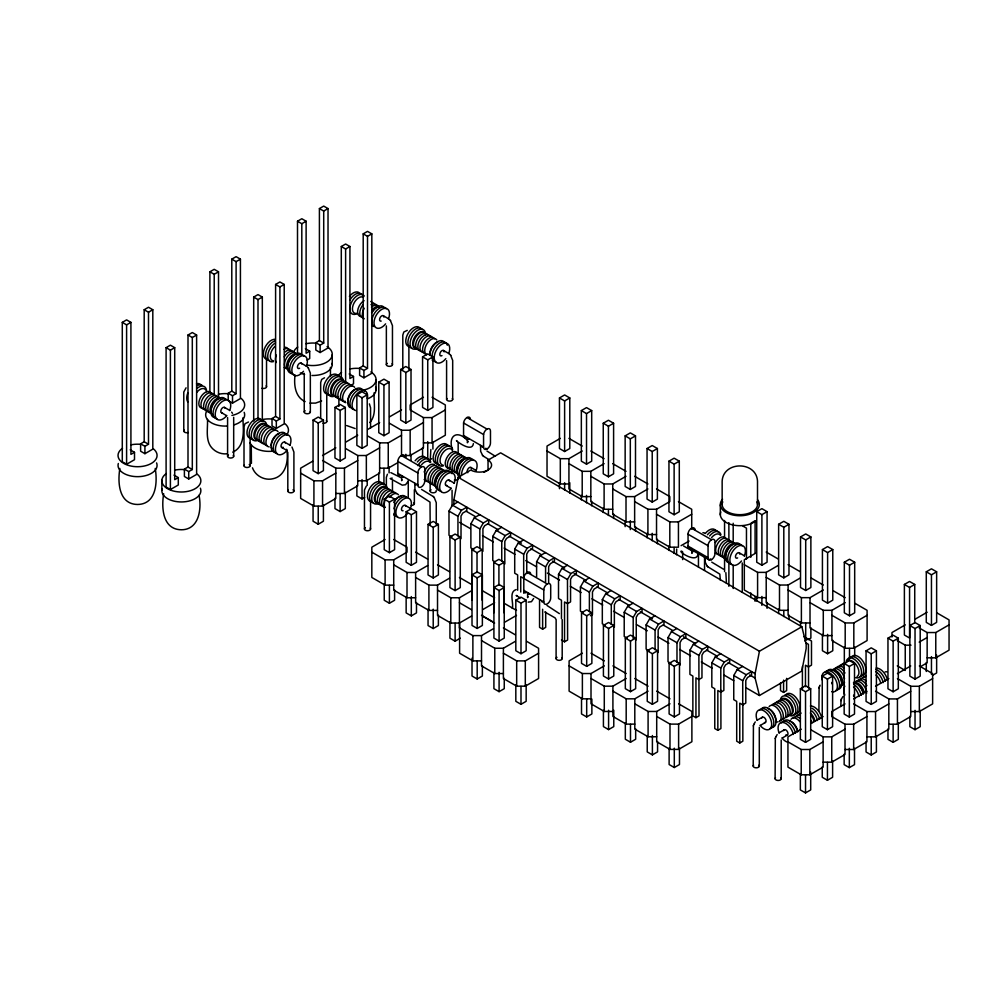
<?xml version="1.0" encoding="UTF-8"?>
<svg xmlns="http://www.w3.org/2000/svg" width="999" height="999" viewBox="0 0 999 999"><rect width="100%" height="100%" fill="white"/><g stroke="black" fill="none" stroke-linecap="round" stroke-linejoin="round"><path stroke-width="1.5" d="M753.421 725.599L753.209 766.058M775.324 738.249L775.112 778.696M819.13 687.674L818.905 710.988M841.033 700.311L840.808 706.493M676.685 549.038L676.548 554.757M453.883 504.17L453.883 499.725L458.204 477.322L470.791 470.054A12.188 7.043 0 0 0 488.036 470.054A12.188 7.043 0 0 0 488.036 460.102L500.624 452.834L801.847 626.748L806.156 644.168L806.156 648.601L801.847 671.003L759.427 695.504L745.916 687.699M759.427 695.504L755.107 678.071L755.107 673.638L759.427 651.236L801.847 626.748M473.389 443.606C472.052 453.883 453.671 438.911 456.805 440.784M533.616 598.501L531.468 601.685L528.184 602.122M697.864 554.245C696.865 564.135 676.148 550.262 681.892 551.186M753.745 724.525L755.256 721.915M775.649 737.175L777.16 734.565M819.442 686.6L820.079 685.214M841.345 699.238L842.856 696.628M753.333 725.923L753.795 724.362M775.236 738.561L775.699 737.012M819.03 687.986L819.492 686.438M840.933 700.624L841.395 699.075M407.567 482.092L405.544 484.727L402.247 485.164L390.209 478.546L392.22 478.071M430.856 449.513L430.169 461.438M451.935 536.975L448.988 535.264L448.988 511.113L452.435 505.144L457.842 502.01M457.954 535.914L457.954 516.283L461.401 510.314L466.808 507.192L466.808 510.739L462.749 513.086L461.014 516.071L461.014 538.673M473.826 549.612L470.879 547.914L470.879 523.751L474.338 517.782L479.745 514.66M479.845 548.563L479.845 528.933L483.304 522.964L488.711 519.83L488.711 523.376L484.64 525.724L482.917 528.721L482.917 551.311M494.755 561.688L492.782 560.551L492.782 536.401L496.228 530.432L501.648 527.297M501.748 561.201L501.748 541.583L505.194 535.601L510.614 532.479L510.614 536.026L506.543 538.374L504.82 541.358L504.82 563.96M517.657 590.234L517.657 574.924L514.71 573.214L514.71 549.063L518.169 543.094L523.576 539.959M523.676 578.396L523.676 554.245L527.135 548.264L532.542 545.142L532.542 548.688L528.471 551.036L526.748 554.02L526.748 573.613M536.613 576.798L536.613 561.713L540.059 555.731L545.479 552.609M545.579 581.98L545.579 566.883L549.025 560.914L554.445 557.779L554.445 561.326L550.374 563.673L548.651 566.67L548.651 583.241M561.463 618.593L561.463 600.212L558.516 598.501L558.516 574.35L561.962 568.381L567.382 565.247M564.535 641.808L567.607 640.034L567.482 579.532L570.928 573.551L576.348 570.429L576.348 573.975L572.277 576.323L570.554 579.308L570.554 601.91L567.482 603.683L564.535 601.985L564.535 641.808L561.463 640.034M583.366 612.849L580.419 611.151L580.419 587L583.866 581.018L589.285 577.897M589.385 611.8L589.385 592.17L592.832 586.201L598.251 583.066L598.251 586.613L594.18 588.96L592.457 591.957L592.457 614.56L590.409 615.734M605.269 625.499L602.322 623.788L602.322 599.637L605.769 593.668L611.176 590.534M611.288 624.437L611.288 604.82L614.735 598.838L620.154 595.716L620.154 599.263L616.083 601.61L614.36 604.595L614.36 627.197M627.172 638.136L624.213 636.438L624.213 612.287L627.672 606.306L633.079 603.184M633.191 638.598L633.191 617.457L636.638 611.488L642.045 608.366L642.045 611.9L637.974 614.26L636.251 617.245L636.251 639.847M649.063 650.786L646.116 649.088L646.116 624.924L649.562 618.955L654.982 615.834M655.082 649.725L655.082 630.107L658.541 624.138L663.948 621.003L663.948 624.55L659.877 626.897L658.154 629.882L658.154 652.484M670.966 663.423L668.019 661.725L668.019 637.574L671.465 631.593L676.885 628.471M676.985 662.374L676.985 642.744L680.431 636.775L685.851 633.653L685.851 637.2L681.78 639.547L680.057 642.532L680.057 665.134M695.941 717.669L695.941 677.846L698.888 679.545L701.96 677.772L701.96 655.169L703.683 652.185L707.754 649.837L707.754 646.291L702.334 649.425L698.888 655.394L699.013 715.896L695.941 717.669L692.869 715.896L692.869 676.073L689.922 674.375L689.922 650.212L693.368 644.243L698.788 641.121M720.916 690.247L720.916 728.546L717.844 730.319L714.772 728.546L714.772 688.723L711.825 687.012L711.825 662.861L715.272 656.892L720.691 653.758M720.791 692.195L720.791 668.044L724.238 662.062L729.657 658.94L729.657 662.487L725.586 664.834L723.863 667.819L723.863 690.421L720.791 692.195L717.844 690.496L717.844 730.319M742.844 704.445L742.844 741.208L739.772 742.981L736.7 741.208L736.7 701.385L733.753 699.675L733.753 675.524L737.2 669.555L742.619 666.42M742.719 704.857L742.719 680.706L746.166 674.725L751.585 671.603L751.585 675.149L747.514 677.497L745.791 680.481L745.791 703.084L742.719 704.857L739.772 703.146L739.772 742.981M387.387 474.263L386.363 477.385L386.363 486.725M527.971 596.703L527.597 597.627L527.647 592.782A3.047 1.761 0 0 0 528.046 593.668M369.817 422.577C377.185 414.448 373.276 402.272 374.238 392.595M366.233 486.213L364.46 490.022L364.46 528.971M401.96 479.807L401.66 480.669L401.71 475.824A3.047 1.761 0 0 0 402.122 476.71M186.051 387.812L183.779 392.033L183.779 430.981M468.169 441.458L467.37 442.732L467.42 439.373M692.657 552.097L691.845 553.371L691.895 548.526M122.29 322.377L126.598 319.892L130.919 322.377L130.919 454.383L134.503 452.31L134.503 459.702L126.598 464.26L122.29 461.763L122.29 322.377L126.598 324.862L130.919 322.377M144.193 309.74L148.501 307.242L152.81 309.74L152.81 449.125L144.917 453.683L140.609 451.198L140.609 443.818L144.193 441.745L148.501 444.23L148.501 312.225L144.193 309.74L144.193 441.745M209.89 392.607L209.89 271.803L214.211 269.318L218.519 271.803L218.519 397.602M231.793 259.153L236.101 256.668L240.422 259.153L240.422 398.551L232.517 403.109L228.209 400.611L228.209 393.231L231.793 391.158L236.101 393.656L236.101 261.651L231.793 259.153L231.793 391.158M297.502 354.42L297.502 221.229L301.81 218.731L306.119 221.229L306.119 353.234L309.702 351.161L309.702 358.541L307.08 360.065M319.405 340.584L319.405 208.579L323.713 206.094L328.022 208.579L328.022 347.964L320.13 352.522L315.809 350.037L315.809 342.657L319.405 340.584L323.713 343.082L323.713 211.064L328.022 208.579M148.501 312.225L152.81 309.74M209.89 271.803L214.211 274.288L218.519 271.803M236.101 261.651L240.422 259.153M297.502 221.229L301.81 223.714L306.119 221.229M166.096 347.664L170.404 345.179L174.713 347.664L174.713 479.67L178.297 477.609L178.297 484.99L170.404 489.547L166.096 487.05L166.096 347.664L170.404 350.162L174.713 347.664M187.999 335.027L192.308 332.53L196.616 335.027L196.616 474.413L188.724 478.971L184.403 476.486L184.403 469.105L187.999 467.033L192.308 469.518L192.308 337.512L187.999 335.027L187.999 467.033M253.696 420.991L253.696 297.09L258.004 294.605L262.325 297.09L262.325 421.328M275.599 416.458L275.599 284.44L279.907 281.955L284.216 284.44L284.216 423.838L276.323 428.396L272.015 425.899L272.015 418.519L275.599 416.458L279.907 418.943L279.907 286.938L284.216 284.44M341.296 378.159L341.296 246.516L345.617 244.018L349.925 246.516L349.925 378.521L353.509 376.448L353.509 383.828L350.874 385.352M363.199 365.871L363.199 233.866L367.507 231.381L371.828 233.866L371.828 373.251L363.923 377.822L359.615 375.324L359.615 367.944L363.199 365.871L367.507 368.369L367.507 236.351L371.828 233.866M192.308 337.512L196.616 335.027M253.696 297.09L258.004 299.575L262.325 297.09M341.296 246.516L345.617 249.001L349.925 246.516M140.609 443.818L144.917 446.303L148.501 444.23M228.209 393.231L232.517 395.729L236.101 393.656M315.809 342.657L320.13 345.142L323.713 343.082M184.403 469.105L188.724 471.59L192.308 469.518M272.015 418.519L276.323 421.016L279.907 418.943M359.615 367.944L363.923 370.429L367.507 368.369M313.062 420.079L318.231 417.082L323.414 420.079L323.414 470.654L318.231 473.638L313.062 470.654L313.062 420.079L318.231 423.064L323.414 420.079M334.965 407.43L340.135 404.445L345.304 407.43L345.304 458.004L340.135 460.989L334.965 458.004L334.965 407.43L340.135 410.414L345.304 407.43M356.868 394.78L362.038 391.795L367.207 394.78L367.207 445.367L362.038 448.351L356.868 445.367L356.868 394.78L362.038 397.777L367.207 394.78M378.771 382.142L383.941 379.158L389.111 382.142L389.111 432.717L383.941 435.701L378.771 432.717L378.771 382.142L383.941 385.127L389.111 382.142M400.661 369.493L405.844 366.508L411.014 369.493L411.014 420.079L405.844 423.064L400.661 420.079L400.661 369.493L405.844 372.49L411.014 369.493M422.565 356.855L427.734 353.871L432.917 356.855L432.917 407.43L427.734 410.414L422.565 407.43L422.565 356.855L427.734 359.84L432.917 356.855M312.6 461.263L300.649 468.169L300.649 498.426L313.923 506.093L322.552 506.093L335.826 498.426L335.826 468.169L322.552 460.502M322.552 455.519L335.826 447.852M345.779 442.107L357.729 435.214M367.682 429.458L379.632 422.565M389.573 416.82L401.523 409.915M423.426 397.277L410.152 404.945L410.152 409.915L423.426 417.582L432.055 417.582L445.329 409.915M300.649 473.139L313.923 480.806L322.552 480.806L335.826 473.139M335.826 468.169L344.443 468.169L357.729 460.502M345.779 448.613L357.729 455.519L366.346 455.519L379.632 447.852M367.682 435.976L379.632 442.869L388.249 442.869L401.523 435.214M389.573 423.326L401.523 430.232L410.152 430.232L423.426 422.565M335.826 493.456L344.443 493.456L357.729 485.789L357.729 455.519M357.729 480.806L366.346 480.806L379.632 473.139L379.632 442.869M379.632 468.169L388.249 468.169L397.54 462.799M401.523 455.519L410.152 455.519L423.426 447.852L423.426 417.582M423.426 442.869L432.055 442.869L445.329 435.214L445.329 404.945L432.055 397.277M313.062 504.87L313.062 521.228L318.231 524.213L323.414 521.228L323.414 504.87M334.965 498.176L334.965 508.591L340.135 511.575L345.304 508.591L345.304 492.22M356.868 485.526L356.868 495.941L362.038 498.926L364.623 497.44M429.033 460.252L431.618 458.753M384.24 499.1L389.41 496.116L394.593 499.1L394.593 549.675L389.41 552.672L384.24 549.675L384.24 499.1L389.41 502.085L394.593 499.1M559.452 397.952L564.622 394.955L569.792 397.952L569.792 448.526L564.622 451.511L559.452 448.526L559.452 397.952L564.622 400.936L569.792 397.952M406.143 511.75L411.313 508.753L416.483 511.75L416.483 562.325L411.313 565.309L406.143 562.325L406.143 511.75L411.313 514.735L416.483 511.75M581.343 410.589L586.525 407.604L591.695 410.589L591.695 461.163L586.525 464.16L581.343 461.163L581.343 410.589L586.525 413.574L591.695 410.589M484.053 472.352L488.036 470.054L488.036 460.102M385.102 539.522L371.828 547.19L371.828 577.459L385.102 585.127L393.718 585.127M560.314 438.374L547.027 446.041L547.027 476.298L560.314 483.966L568.931 483.966M428.047 524.388L433.216 521.403L438.386 524.388L438.386 574.962L433.216 577.959L428.047 574.962L428.047 524.388L433.216 527.372L438.386 524.388M603.246 423.239L608.428 420.254L613.598 423.239L613.598 473.813L608.428 476.798L603.246 473.813L603.246 423.239L608.428 426.223L613.598 423.239M371.828 552.172L385.102 559.84L393.718 559.84L407.005 552.172L407.005 547.19L393.718 539.522M547.027 451.011L560.314 458.678L568.931 458.678L582.205 451.011M449.937 537.037L455.119 534.053L460.289 537.037L460.289 587.612L455.119 590.596L449.937 587.612L449.937 537.037L455.119 540.022L460.289 537.037M625.149 435.876L630.319 432.892L635.501 435.876L635.501 486.463L630.319 489.448L625.149 486.463L625.149 435.876L630.319 438.861L635.501 435.876M393.718 564.81L407.005 572.477L415.621 572.477L427.572 565.584M568.931 463.661L582.205 471.328L590.834 471.328L604.108 463.661M471.84 600.262L471.84 549.675L477.023 546.69L482.192 549.675L482.192 600.262M647.052 448.526L652.222 445.542L657.392 448.526L657.392 499.1L652.222 502.085L647.052 499.1L647.052 448.526L652.222 451.511L657.392 448.526M384.24 583.891L384.24 600.262L389.41 603.246L394.593 600.262L394.593 589.847M471.84 549.675L477.023 552.672L482.192 549.675M415.621 577.459L428.908 585.127L437.525 585.127L449.475 578.221M590.834 476.298L604.108 483.966L612.737 483.966L626.011 476.298M472.015 574.862L477.185 571.878L482.367 574.862L482.367 625.449L477.185 628.433L472.015 625.449L472.015 574.862L477.185 577.859L482.367 574.862M493.743 612.899L493.743 562.325L498.913 559.34L504.095 562.325L504.095 612.899M668.955 461.163L674.125 458.179L679.295 461.163L679.295 511.75L674.125 514.735L668.955 511.75L668.955 461.163L674.125 464.16L679.295 461.163M406.143 596.54L406.143 612.899L411.313 615.884L416.483 612.899L416.483 602.484M493.743 562.325L498.913 565.309L504.095 562.325M437.525 590.097L450.799 597.764L459.428 597.764L471.378 590.871M612.737 488.948L626.011 496.615L634.64 496.615L647.914 488.948M493.918 587.512L499.088 584.527L504.258 587.512L504.258 638.086L499.088 641.083L493.918 638.086L493.918 587.512L499.088 590.496L504.258 587.512M428.047 609.178L428.047 625.549L433.216 628.533L438.386 625.549L438.386 615.134M471.553 616.058L459.602 622.951L459.602 653.221L472.877 660.888L481.506 660.888M482.654 609.64L494.605 602.747M634.64 501.585L647.914 509.253L656.53 509.253L669.817 501.585L669.817 496.615L656.53 488.948M515.821 600.162L520.991 597.165L526.161 600.162L526.161 650.736L520.991 653.721L515.821 650.736L515.821 600.162L520.991 603.146L526.161 600.162M449.937 621.828L449.937 638.186L455.119 641.183L460.289 638.186M459.602 627.934L472.877 635.601L481.506 635.601L493.456 628.696M504.557 622.29L516.508 615.396M656.53 514.235L669.817 521.903L678.433 521.903L691.72 514.235M481.506 640.584L494.78 648.251L503.396 648.251L515.347 641.346M681.093 545.654L689.06 541.058M539.56 599.812L539.56 627.384L542.632 629.158L545.704 627.384L545.704 612.075M581.518 612.799L586.688 609.815L591.87 612.799L591.87 663.373L586.688 666.37L581.518 663.373L581.518 612.799L586.688 615.784L591.87 612.799M756.73 511.65L761.9 508.653L767.07 511.65L767.07 562.225L761.9 565.209L756.73 562.225L756.73 511.65L761.9 514.635L767.07 511.65M472.015 658.179L472.015 676.023L477.185 679.008L482.367 676.023L482.367 665.609M751.86 522.627L755.094 520.754L755.094 553.284M503.396 653.221L516.683 660.888L525.299 660.888L538.586 653.221M603.421 625.449L608.591 622.464L613.773 625.449L613.773 676.023L608.591 679.008L603.421 676.023L603.421 625.449L608.591 628.433L613.773 625.449M778.633 524.288L783.803 521.303L788.973 524.288L788.973 574.875L783.803 577.859L778.633 574.875L778.633 524.288L783.803 527.272L788.973 524.288M493.918 672.302L493.918 688.673L499.088 691.658L504.258 688.673L504.258 678.259M503.396 648.251L503.396 678.508L516.683 686.176L525.299 686.176L538.586 678.508L538.586 648.251L526.635 641.346M582.38 653.221L569.105 660.888L569.105 691.158L582.38 698.825L591.008 698.825M756.268 552.834L744.317 559.74L744.317 589.997L757.592 597.664L766.208 597.664M625.324 638.086L630.494 635.102L635.664 638.086L635.664 688.673L630.494 691.658L625.324 688.673L625.324 638.086L630.494 641.071L635.664 638.086M800.524 536.938L805.706 533.953L810.876 536.938L810.876 587.512L805.706 590.496L800.524 587.512L800.524 536.938L805.706 539.922L810.876 536.938M515.821 684.952L515.821 701.31L520.991 704.295L526.161 701.31L526.161 684.952M569.105 665.871L582.38 673.538L591.008 673.538L604.283 665.871M744.317 564.71L757.592 572.377L766.208 572.377L778.159 565.484M647.227 650.736L652.397 647.752L657.567 650.736L657.567 701.31L652.397 704.295L647.227 701.31L647.227 650.736L652.397 653.721L657.567 650.736M822.427 549.575L827.609 546.59L832.779 549.575L832.779 600.162L827.609 603.146L822.427 600.162L822.427 549.575L827.609 552.572L832.779 549.575M591.008 678.508L604.283 686.176L612.911 686.176L626.186 678.508M766.208 577.36L779.495 585.027L788.111 585.027L800.062 578.121M669.118 663.373L674.3 660.389L679.47 663.373L679.47 713.96L674.3 716.945L669.118 713.96L669.118 663.373L674.3 666.37L679.47 663.373M844.33 562.225L849.5 559.24L854.682 562.225L854.682 612.799L849.5 615.784L844.33 612.799L844.33 562.225L849.5 565.209L854.682 562.225M581.518 697.589L581.518 713.96L586.688 716.945L591.87 713.96L591.87 699.075M612.911 691.158L626.186 698.825L634.802 698.825L648.089 691.158M788.111 589.997L801.385 597.664L810.014 597.664L823.288 589.997M603.421 710.239L603.421 726.598L608.591 729.595L613.773 726.598L613.773 710.239M634.802 703.796L648.089 711.463L656.705 711.463L669.992 703.796M810.014 602.647L823.288 610.314L831.917 610.314L845.191 602.647M804.794 640.883L808.041 638.998M625.324 722.876L625.324 739.248L630.494 742.232L635.664 739.248L635.664 728.833M808.291 639.585L810.876 638.086L810.876 627.684M914.734 584.452L909.565 587.437L909.565 638.011L904.382 635.027L904.382 584.452L909.565 581.468L914.734 584.452L914.734 622.764M926.285 571.803L931.455 568.818L936.637 571.803L936.637 622.389L931.455 625.374L926.285 622.389L926.285 571.803L931.455 574.787L936.637 571.803M656.705 716.445L669.992 724.113L678.608 724.113L691.882 716.445M831.917 615.297L845.191 622.951L853.82 622.951L867.095 615.297M647.227 735.526L647.227 751.885L652.397 754.882L657.567 751.885L657.567 741.483M822.427 634.377L822.427 650.736L827.609 653.721L832.779 650.736L832.779 640.322M805.469 686.663L805.469 665.222L808.428 666.92L811.488 665.147L811.488 640.996L803.808 636.563M656.705 711.463L656.705 741.733L669.992 749.4L678.608 749.4L691.882 741.733L691.882 711.463L678.608 703.796M831.917 610.314L831.917 640.584L845.191 648.251L853.82 648.251L867.095 640.584L867.095 610.314L855.144 603.408M780.506 682.966L780.506 690.621L783.578 692.394L786.638 690.621L786.638 678.371M905.244 624.875L891.97 632.542L891.97 637M915.196 619.13L927.147 612.225M800.361 688.761L805.531 685.776L810.701 688.761L810.701 739.347L805.531 742.332L800.361 739.347L800.361 688.761L805.531 691.758L810.701 688.761M822.252 676.123L827.434 673.139L832.604 676.123L832.604 726.698L827.434 729.682L822.252 726.698L822.252 676.123L827.434 679.108L832.604 676.123M844.155 663.473L849.337 660.489L854.507 663.473L854.507 714.06L849.337 717.045L844.155 714.06L844.155 663.473L849.337 666.47L854.507 663.473M866.058 650.836L871.228 647.851L876.41 650.836L876.41 701.41L871.228 704.395L866.058 701.41L866.058 650.836L871.228 653.821L876.41 650.836M887.961 638.186L893.131 635.202L898.313 638.186L898.313 688.773L893.131 691.758L887.961 688.773L887.961 638.186L893.131 641.171L898.313 638.186M909.864 625.549L915.034 622.552L920.204 625.549L920.204 676.123L915.034 679.108L909.864 676.123L909.864 625.549L915.034 628.533L920.204 625.549M669.118 748.176L669.118 764.535L674.3 767.519L679.47 764.535L679.47 748.176M757.217 720.167L762.399 717.17M760.464 725.324L765.446 722.452M919.18 642.12L927.147 637.512M919.18 627.934L927.147 632.542L935.776 632.542L949.05 624.875M779.12 732.804L784.302 729.807M782.367 737.974L787.349 735.089M801.223 729.195L787.936 736.85L787.936 767.12L801.223 774.787L809.839 774.787L823.126 767.12L823.126 736.85L811.176 729.957M811.176 723.451L823.126 716.545M845.017 703.895L831.742 711.563L831.742 716.545L845.017 724.213L853.646 724.213L866.92 716.545M853.646 698.925L866.92 691.258M875.549 686.276L888.823 678.608M897.439 673.638L910.726 665.971M920.516 666.645L927.147 662.812L927.147 632.542M927.147 657.829L935.776 657.829L949.05 650.162L949.05 619.892L937.099 612.999M932.754 675.199L936.637 672.964L936.637 655.107M787.936 741.832L801.223 749.5L809.839 749.5L823.126 741.832M823.126 736.85L831.742 736.85L845.017 729.195M853.646 703.895L866.92 711.563L875.549 711.563L888.823 703.895M875.549 691.258L888.823 698.925L897.439 698.925L910.726 691.258M897.439 678.608L910.726 686.276L919.342 686.276L932.629 678.608M823.126 762.15L831.742 762.15L845.017 754.482L845.017 724.213M845.017 749.5L853.646 749.5L866.92 741.832L866.92 711.563M866.92 736.862L875.549 736.862L888.823 729.195L888.823 698.925M888.823 724.213L897.439 724.213L910.726 716.545L910.726 686.276M910.726 711.563L919.342 711.563L932.629 703.895L932.629 673.638L919.342 665.971M800.361 773.563L800.361 789.922L805.531 792.906L810.701 789.922L810.701 772.077M822.252 766.87L822.252 777.284L827.434 780.269L832.604 777.284L832.604 760.913M844.155 754.22L844.155 764.635L849.337 767.619L854.507 764.635L854.507 748.276M866.058 741.583L866.058 751.985L871.228 754.982L876.41 751.985L876.41 735.626M887.961 728.933L887.961 739.347L893.131 742.332L898.313 739.347L898.313 722.976M909.864 716.283L909.864 726.698L915.034 729.682L920.204 726.698L920.204 710.339M321.603 400.961L315.547 403.109L309.977 403.109M232.767 452.16C245.704 446.391 243.369 429.058 242.832 417.882M324.513 377.797L321.678 379.433L320.667 382.555L320.667 418.381M516.146 589.585C508.503 591.92 513.973 603.159 512.3 608.366M885.151 671.865L886.862 671.778M226.561 453.846C221.628 454.27 216.608 452.447 213.012 449.063C204.77 441.57 207.979 429.033 207.48 419.405M407.267 330.357L403.808 332.018L402.797 335.127L402.797 369.405M248.489 422.028L245.03 423.688L244.006 426.81L244.006 465.746M517.132 595.641L516.133 595.504L520.317 597.864M568.931 458.678L568.931 488.948L582.205 496.615L590.834 496.615M590.834 471.328L590.834 501.585L604.108 509.253L612.737 509.253M612.737 483.966L612.737 514.235L626.011 521.903L634.64 521.903M634.64 496.615L634.64 526.885L647.914 534.552L656.53 534.552M656.53 509.253L656.53 539.522L669.817 547.19L678.433 547.19L678.433 521.903M393.718 559.84L393.718 590.097L407.005 597.764L415.621 597.764M415.621 572.477L415.621 602.747L428.908 610.414L437.525 610.414M766.208 572.377L766.208 602.647L779.495 610.314L788.111 610.314M788.111 585.027L788.111 615.297L801.385 622.951L810.014 622.951M437.525 585.127L437.525 615.396L450.799 623.051L459.428 623.051M810.014 597.664L810.014 627.934L823.288 635.601L831.917 635.601M897.277 640.584L905.244 645.179L911.001 645.179M481.506 635.601L481.506 665.871L494.78 673.538L503.396 673.538M591.008 673.538L591.008 703.796L604.283 711.463L612.911 711.463M612.911 686.176L612.911 716.445L626.186 724.113L634.802 724.113M634.802 698.825L634.802 729.095L648.089 736.763L656.705 736.763M390.846 472.614L401.061 477.709M702.934 532.667L704.545 532.954M355.157 428.559L346.641 425.549M305.145 401.586C295.055 397.177 293.743 384.515 295.08 374.95M319.405 208.579L323.713 211.064M363.199 233.866L367.507 236.351M904.382 584.452L909.565 587.437M383.266 315.709L388.449 318.706M443.494 350.474L448.676 353.471M742.881 526.061L746.465 528.134L746.465 559.203M766.208 552.072L778.159 558.965M788.111 564.71L800.062 571.615M811.338 578.121L823.288 585.027M833.241 590.771L845.191 597.664M568.931 438.374L582.205 446.041M590.834 451.011L604.108 458.678M612.737 463.661L626.011 471.328M634.64 476.298L647.914 483.966M678.433 501.585L691.72 509.253L691.72 529.108M275.599 284.44L279.907 286.938M739.148 552.784L744.342 555.781M691.495 528.184L711.5 539.722M694.742 528.846A4.92 2.847 -60 0 0 690.846 528.633A4.92 2.847 -60 0 0 688.011 534.215L708.054 545.704L708.054 557.654A4.883 2.822 -60 0 0 711.5 559.64A4.883 2.822 -60 0 0 714.947 553.671L714.947 541.196A4.92 2.847 -60 0 0 711.263 539.872A4.92 2.847 -60 0 0 708.016 545.766M466.121 437.837A4.883 2.822 -60 0 1 463.561 435.464L463.561 422.989A4.883 2.822 -60 0 1 467.033 417.532L487.025 429.095M897.277 665.871L905.244 670.479L905.244 645.179M688.049 534.153L688.049 546.103L708.054 557.654M710.214 558.891L711.5 559.64M689.06 548.339L709.065 559.877M683.616 546.016L692.519 551.148M463.561 422.989L483.566 434.54L483.566 447.015A4.883 2.822 -60 0 0 487.025 449.001A4.883 2.822 -60 0 0 490.472 443.032L490.472 431.081A4.883 2.822 -60 0 0 487.262 428.958A4.883 2.822 -60 0 0 483.603 434.49M463.561 435.464L483.566 447.015M485.726 448.251L487.025 449.001M466.758 439.785C457.092 429.77 448.214 435.764 452.072 448.801M495.417 456.318L486.963 451.048M305.394 348.676L309.702 351.161M349.2 373.963L353.509 376.448M489.622 460.015L483.341 456.143M805.856 642.844L808.428 644.318L808.428 666.92M301.136 363.124L306.318 366.121M470.866 467.445L476.048 470.429M458.204 477.322L759.427 651.236M448.963 480.082L454.158 483.079M418.094 464.647L420.766 466.183M401.311 455.469L421.316 467.02M445.916 485.364L450.911 488.249M453.883 499.725L755.107 673.638M466.046 511.188L475.499 516.645M487.662 523.663L498.464 529.907M509.265 536.138L521.428 543.156M530.881 548.626L541.683 554.857M552.497 561.101L564.647 568.119M574.113 573.576L586.263 580.594M597.065 586.838L607.879 593.069M618.681 599.313L629.482 605.544M640.297 611.788L652.447 618.806M663.261 625.049L672.714 630.506M683.516 636.75L695.679 643.768M706.48 649.999L717.294 656.243M728.096 662.474L738.898 668.718M749.712 674.962L755.107 678.071M417.869 484.94L417.869 473.002L397.864 461.451L397.864 473.401L417.869 484.94A4.883 2.822 -60 0 0 421.316 486.938A4.883 2.822 -60 0 0 424.762 480.956L424.762 468.494A4.92 2.847 -60 0 0 421.079 467.17A4.92 2.847 -60 0 0 417.832 473.051M452.435 505.144L461.401 510.314M474.338 517.782L483.304 522.964M496.228 530.432L505.194 535.601M518.169 543.094L527.135 548.264M540.059 555.731L549.025 560.914M561.962 568.381L570.928 573.551M583.866 581.018L592.832 586.201M605.769 593.668L614.735 598.838M627.672 606.306L636.638 611.488M649.562 618.955L658.541 624.138M671.465 631.593L680.431 636.775M693.368 644.243L702.334 649.425M715.272 656.892L724.238 662.062M737.2 669.555L746.166 674.725M448.988 511.113L457.954 516.283M470.879 523.751L479.845 528.933M492.782 536.401L501.748 541.583M514.71 549.063L523.676 554.245M536.613 561.713L545.579 566.883M558.516 574.35L567.482 579.532M580.419 587L589.385 592.17M602.322 599.637L611.288 604.82M624.213 612.287L633.191 617.457M646.116 624.924L655.082 630.107M668.019 637.574L676.985 642.744M689.922 650.212L698.888 655.394M711.825 662.861L720.791 668.044M733.753 675.524L742.719 680.706M459.552 522.377L470.354 528.608M482.517 535.626L493.319 541.87M504.12 548.101L514.935 554.345M525.736 560.589L536.538 566.82M547.352 573.064L559.502 580.082M570.317 586.326L581.118 592.557M591.92 598.801L602.734 605.032M613.536 611.276L624.35 617.519M636.5 624.537L647.302 630.769M658.116 637.012L668.918 643.244M679.72 649.487L690.534 655.731M701.335 661.962L712.15 668.206M724.3 675.224L733.753 680.681M527.247 572.439L547.252 583.978M405.169 505.369L410.352 508.366M543.768 590.009A4.92 2.847 -60 0 1 547.002 584.128A4.92 2.847 -60 0 1 550.699 585.451L550.699 597.926A4.883 2.822 -60 0 1 547.252 603.896A4.883 2.822 -60 0 1 543.793 601.91L543.793 589.959L520.729 576.685L520.729 592.007M224.488 407.38L229.67 410.377M284.715 442.145L289.897 445.142M221.428 412.662L226.423 415.534M281.656 447.427L286.651 450.312M543.793 601.91L523.788 590.359A4.883 2.822 -60 0 0 525.924 592.807M544.755 611.975L555.082 617.882L556.143 619.717L556.093 658.578M591.008 653.221L604.283 660.888M612.911 665.871L626.186 673.538M634.802 678.508L648.089 686.176M656.705 691.158L669.992 698.825M415.621 552.172L427.572 559.065M437.525 564.81L449.475 571.715M459.428 577.459L471.378 584.353M482.654 590.871L494.605 597.764M504.557 603.508L516.508 610.414M481.506 615.297L493.456 622.19M503.396 627.934L515.347 634.84M459.428 602.747L471.378 609.64M482.654 616.158L494.605 623.051M130.195 449.825L134.503 452.31M173.988 475.112L178.297 477.609M723.401 569.13L711.763 562.137M707.829 566.77L719.817 574.125L720.354 580.257M433.441 496.665L421.566 489.435M417.632 494.068L430.007 502.097L430.169 524.587M705.007 557.654L705.132 561.962L707.055 565.958M450.636 355.232L452.684 360.427L452.684 399.363M390.409 320.454L392.457 325.649L392.457 364.598M480.519 445.454L480.644 451.323L482.567 455.319M434.215 497.477L436.263 502.672L436.263 524.475M308.279 367.869L310.339 373.064L310.339 412.013M414.822 483.391L414.947 489.26L416.87 493.256M231.631 412.125L232.505 413.361M559.378 613.623L546.952 605.444M706.942 565.846L708.054 567.007M449.65 354.183L450.761 355.357M389.423 319.405L390.534 320.579M482.455 455.207L483.566 456.381M433.216 496.428L434.328 497.602M307.292 366.82L308.404 367.994M416.745 493.131L417.857 494.305M291.97 447.028L293.906 452.097L293.906 491.033M369.393 403.883L370.567 407.842L370.567 428.084M252.46 467.807C255.369 475.924 264.735 480.869 273.077 478.708C285.964 475.974 288.861 460.352 286.638 449.288M725.861 572.639L726.448 583.166M251.423 463.399L251.273 444.705M935.776 632.542L935.776 657.829M931.455 574.787L931.455 625.374M931.455 656.605L931.455 674.462M926.285 662.549L926.285 671.478M919.342 686.276L919.342 711.563M915.034 628.533L915.034 679.108M915.034 710.351L915.034 729.682M897.439 698.925L897.439 724.213M893.131 641.171L893.131 691.758M893.131 724.487L893.131 742.332M875.549 711.563L875.549 736.862M871.228 653.821L871.228 704.395M871.228 737.125L871.228 754.982M854.682 647.015L854.682 655.943M853.82 622.951L853.82 648.251M853.646 724.213L853.646 749.5M849.5 565.209L849.5 615.784M849.5 648.513L849.5 658.928M849.337 666.47L849.337 717.045M849.337 748.288L849.337 767.619M845.191 622.951L845.191 648.251M844.33 647.015L844.33 663.386M831.742 736.85L831.742 762.15M827.609 552.572L827.609 603.146M827.609 634.377L827.609 653.721M827.434 679.108L827.434 729.682M827.434 762.412L827.434 780.269M823.288 610.314L823.288 635.601M809.839 749.5L809.839 774.787M808.541 666.508L808.541 687.949M805.706 539.922L805.706 590.496M805.706 623.226L805.706 639.585M805.531 691.758L805.531 742.332M805.531 775.062L805.531 792.906M802.409 666.508L802.409 689.485M801.385 597.664L801.385 622.951M801.223 749.5L801.223 774.787M800.524 621.728L800.524 626.186M788.973 615.034L788.973 619.492M783.803 527.272L783.803 577.859M783.803 610.576L783.803 616.533M783.578 680.144L783.578 692.394M781.206 739.984L781.206 778.696M779.495 585.027L779.495 610.314M778.633 609.078L778.633 613.548M767.07 602.385L767.07 608.341M761.9 514.635L761.9 565.209M761.9 596.453L761.9 605.382M759.302 727.334L759.302 766.058M757.504 504.483L757.504 483.066C758.541 460.239 721.116 460.239 722.152 483.066L722.152 504.483M757.592 572.377L757.592 597.664M756.73 596.44L756.73 600.899M755.094 596.64L755.094 601.298M750.773 523.251L750.773 557.317M750.773 592.944L750.773 597.589M742.257 562.961L742.257 592.382M733.191 523.264L733.191 543.444M733.191 565.197L733.191 588.486M728.883 522.639L728.883 541.283M728.883 563.024L728.883 586.313M724.562 520.504L724.562 537.537M724.562 557.667L724.562 571.615M720.329 504.907L720.329 514.86M704.545 556.256L704.545 570.192M698.451 554.582L698.451 567.045M682.654 551.873L682.654 559.615M678.608 724.113L678.608 749.4M674.3 666.37L674.3 716.945M674.3 748.189L674.3 767.519M674.125 464.16L674.125 514.735M674.125 547.464L674.125 553.409M669.992 724.113L669.992 749.4M669.817 521.903L669.817 547.19M668.955 545.966L668.955 550.424M657.392 539.273L657.392 543.731M652.397 653.721L652.397 704.295M652.397 735.539L652.397 754.882M652.222 451.511L652.222 502.085M652.222 533.329L652.222 540.771M648.089 711.463L648.089 736.763M647.914 509.253L647.914 534.552M647.052 533.316L647.052 537.774M635.501 526.623L635.501 531.081M630.494 641.071L630.494 691.658M630.494 724.387L630.494 742.232M630.319 438.861L630.319 489.448M630.319 520.679L630.319 529.607M626.186 698.825L626.186 724.113M626.011 496.615L626.011 521.903M625.149 520.666L625.149 526.623M613.598 513.973L613.598 518.444M608.591 628.433L608.591 679.008M608.591 710.252L608.591 729.595M608.428 426.223L608.428 476.798M608.428 509.527L608.428 515.472M604.283 686.176L604.283 711.463M604.108 483.966L604.108 509.253M603.246 508.029L603.246 512.487M591.695 501.336L591.695 505.794M586.688 615.784L586.688 666.37M586.688 699.088L586.688 716.945M586.525 413.574L586.525 464.16M586.525 495.392L586.525 502.834M582.38 673.538L582.38 698.825M582.205 471.328L582.205 496.615M581.343 495.379L581.343 499.85M569.792 482.742L569.792 493.156M564.622 400.936L564.622 451.511M564.622 482.754L564.622 490.184M562.2 619.63L562.2 658.578M560.314 458.678L560.314 483.966M559.452 482.742L559.452 488.686M542.632 609.253L542.632 629.158M525.299 660.888L525.299 686.176M523.801 577.984L523.801 593.294M520.991 603.146L520.991 653.721M520.991 686.45L520.991 704.295M516.683 660.888L516.683 686.176M499.088 590.496L499.088 641.083M499.088 672.315L499.088 691.658M498.913 565.309L498.913 585.239M494.78 648.251L494.78 673.538M477.185 577.859L477.185 628.433M477.185 661.163L477.185 679.008M477.023 552.672L477.023 572.589M472.877 635.601L472.877 660.888M459.428 597.764L459.428 628.034M458.166 442.782L458.166 453.621M455.119 540.022L455.119 590.596M455.119 623.326L455.119 641.183M452.072 470.604L452.072 473.726M452.072 490.259L452.072 505.744M450.799 597.764L450.799 623.051M446.59 360.651L446.59 399.363M433.216 527.372L433.216 577.959M433.216 609.19L433.216 628.533M432.917 441.645L432.917 449.088M432.055 417.582L432.055 442.869M430.169 483.254L430.169 491.033M428.908 585.127L428.908 610.414M427.734 359.84L427.734 410.414M427.734 441.658L427.734 459.503M422.565 447.589L422.565 456.518M414.36 489.747L414.36 503.683M411.313 514.735L411.313 565.309M411.313 596.553L411.313 615.884M411.014 454.295L411.014 460.239M410.152 430.232L410.152 455.519M408.891 346.203L408.891 369.43M408.266 480.319L408.266 497.452M407.005 572.477L407.005 597.764M405.844 372.49L405.844 423.064M405.844 454.295L405.844 457.28M401.523 430.232L401.523 456.031M392.457 480.706L392.457 491.545M389.41 502.085L389.41 552.672M389.41 585.389L389.41 603.246M389.111 466.933L389.111 472.889M388.249 442.869L388.249 468.169M386.363 325.886L386.363 364.598M385.102 559.84L385.102 585.127M383.941 385.127L383.941 435.701M383.941 468.431L383.941 484.802M378.771 472.889L378.771 481.805M376.061 380.007L376.061 389.96M370.567 501.098L370.567 528.971M367.207 479.582L367.207 485.526M366.346 455.519L366.346 480.806M363.923 370.429L363.923 377.822M362.038 397.777L362.038 448.351M362.038 479.595L362.038 498.926M345.617 249.001L345.617 382.192A9.141 5.282 -60 0 0 334.877 387.5A9.141 5.282 -60 0 0 338.336 397.265M344.443 468.169L344.443 493.456M340.135 410.414L340.135 460.989M340.135 493.718L340.135 511.575M338.886 406.356L338.886 398.713A9.141 5.282 -60 0 1 337.587 387.687A9.141 5.282 -60 0 1 347.764 383.366M332.255 354.707L332.255 364.672M330.444 367.307L330.444 376.473M326.76 393.618L326.76 421.491M322.552 480.806L322.552 506.093M320.13 345.142L320.13 352.522M318.231 423.064L318.231 473.638M318.231 506.368L318.231 524.213M313.923 480.806L313.923 506.093M304.233 373.301L304.233 412.013M301.81 223.714L301.81 355.357M287.812 452.322L287.812 491.033M276.323 421.016L276.323 428.396M266.533 358.853L266.533 386.725M258.004 299.575L258.004 418.831M250.112 437.874L250.112 465.746M233.679 417.32L233.679 456.268M232.517 395.729L232.517 403.109M227.585 417.557L227.585 456.268M214.211 274.288L214.211 395.092M199.038 495.279C201.773 508.828 199.138 529.77 181.356 529.77C162.6 529.52 161.301 507.817 163.674 493.743M188.724 471.59L188.724 478.971M170.404 350.162L170.404 489.547M161.863 480.307L161.863 490.272M155.232 468.456C157.605 482.529 156.306 504.233 137.55 504.47C118.794 504.233 117.495 482.529 119.868 468.456M144.917 446.303L144.917 453.683M126.598 324.862L126.598 464.26M423.214 352.497A9.141 5.282 -60 0 1 421.878 341.521A9.141 5.282 -60 0 1 432.043 337.187M425.799 353.983A9.141 5.282 -60 0 1 424.463 343.007A9.141 5.282 -60 0 1 434.64 338.686M421.054 351.248A9.141 5.282 -60 0 1 419.717 340.272A9.141 5.282 -60 0 1 429.895 335.951M418.906 350A9.141 5.282 -60 0 1 417.557 339.036A9.141 5.282 -60 0 1 427.734 334.702M416.745 348.763A9.141 5.282 -60 0 1 415.409 337.787A9.141 5.282 -60 0 1 425.574 333.454M414.548 347.852A9.141 5.282 -60 0 1 415.184 336.276A9.141 5.282 -60 0 1 424.712 332.967M415.821 349.001A10.977 6.331 -60 0 1 410.177 342.033A10.977 6.331 -60 0 1 418.506 329.87A10.977 6.331 -60 0 1 425.586 334.702M411.788 347.939A10.977 6.331 -60 0 1 410.177 334.765A10.977 6.331 -60 0 1 422.39 329.57M409.627 346.69A10.977 6.331 -60 0 1 408.029 333.529A10.977 6.331 -60 0 1 420.229 328.334M430.119 355.419A9.141 5.282 -60 0 1 438.037 341.708M429.895 355.107A10.977 6.331 -60 0 1 435.651 343.132A10.977 6.331 -60 0 1 444.38 342.27M433.778 360.627A10.977 6.331 -60 0 1 432.167 360.139M426.61 354.82A9.141 5.282 -60 0 1 427.247 343.244A9.141 5.282 -60 0 1 436.788 339.935M435.926 361.875A10.977 6.331 -60 0 1 435.089 347.49A10.977 6.331 -60 0 1 447.302 345.229M445.841 358.641A10.977 6.331 -60 0 1 434.328 359.091A10.977 6.331 -60 0 1 443.319 343.519A10.977 6.331 -60 0 1 448.688 353.721M452.285 398.489A3.047 1.761 0 0 1 449.637 401.123A3.047 1.761 0 0 1 447.003 398.489M441.97 355.607A3.047 1.761 -60 0 1 439.81 354.37A3.047 1.761 -60 0 1 441.97 350.637A3.047 1.761 -60 0 1 444.118 351.873M264.435 444.168A9.141 5.282 -60 0 1 263.087 433.191A9.141 5.282 -60 0 1 273.264 428.858M267.02 445.654A9.141 5.282 -60 0 1 265.684 434.69A9.141 5.282 -60 0 1 275.849 430.357M262.275 442.919A9.141 5.282 -60 0 1 260.939 431.943A9.141 5.282 -60 0 1 271.116 427.622M260.115 441.67A9.141 5.282 -60 0 1 258.778 430.706A9.141 5.282 -60 0 1 268.956 426.373M259.528 440.272A9.141 5.282 -60 0 1 256.069 430.519A9.141 5.282 -60 0 1 266.795 425.124M257.105 439.935A9.141 5.282 -60 0 1 255.769 428.958A9.141 5.282 -60 0 1 265.934 424.637M257.03 440.671A10.977 6.331 -60 0 1 253.559 427.684A10.977 6.331 -60 0 1 266.533 424.2M253.009 439.61A10.977 6.331 -60 0 1 251.398 426.436A10.977 6.331 -60 0 1 263.611 421.253M250.849 438.361A10.977 6.331 -60 0 1 249.25 425.199A10.977 6.331 -60 0 1 261.451 420.005M271.978 448.526A9.141 5.282 -60 0 1 271.328 447.09M271.116 445.292A9.141 5.282 -60 0 1 279.258 433.379M275 452.297A10.977 6.331 -60 0 1 273.389 439.135A10.977 6.331 -60 0 1 285.589 433.941M269.168 446.903A9.141 5.282 -60 0 1 267.832 435.926A9.141 5.282 -60 0 1 278.009 431.605M277.148 453.546A10.977 6.331 -60 0 1 275.537 440.384A10.977 6.331 -60 0 1 287.749 435.189M287.063 450.312A10.977 6.331 -60 0 1 275.549 450.761A10.977 6.331 -60 0 1 284.528 435.189A10.977 6.331 -60 0 1 289.91 445.392M249.213 464.51A3.047 1.761 0 0 1 247.852 467.445A3.047 1.761 0 0 1 244.118 465.297M293.019 489.797A3.047 1.761 0 0 1 293.194 492.17A3.047 1.761 0 0 1 289.111 492.482A3.047 1.761 0 0 1 288.224 490.159M283.192 447.277A3.047 1.761 -60 0 1 281.044 446.253A3.047 1.761 -60 0 1 282.817 442.557A3.047 1.761 -60 0 1 285.264 442.944M341.084 399.912A9.141 5.282 -60 0 1 339.747 388.936A9.141 5.282 -60 0 1 349.925 384.603M345.229 401.248A9.141 5.282 -60 0 1 341.77 391.483A9.141 5.282 -60 0 1 352.51 386.101M334.615 396.178A9.141 5.282 -60 0 1 333.279 385.202A9.141 5.282 -60 0 1 343.456 380.869M333.753 395.679A9.141 5.282 -60 0 1 332.417 384.702A9.141 5.282 -60 0 1 342.595 380.382M333.691 396.416A10.977 6.331 -60 0 1 330.207 383.429A10.977 6.331 -60 0 1 343.194 379.945M331.531 395.167A10.977 6.331 -60 0 1 327.385 383.454A10.977 6.331 -60 0 1 340.259 376.998M327.51 394.106A10.977 6.331 -60 0 1 325.899 380.944A10.977 6.331 -60 0 1 338.099 375.749M349.662 405.219A9.141 5.282 -60 0 1 348.639 404.27M347.989 402.834A9.141 5.282 -60 0 1 350.299 393.643A9.141 5.282 -60 0 1 357.467 388.961M350.037 407.555A10.977 6.331 -60 0 1 350.799 393.668A10.977 6.331 -60 0 1 362.25 389.685M345.829 402.647A9.141 5.282 -60 0 1 344.493 391.67A9.141 5.282 -60 0 1 354.657 387.35M353.808 409.29A10.977 6.331 -60 0 1 352.197 396.128A10.977 6.331 -60 0 1 364.398 390.934M355.956 410.539A10.977 6.331 -60 0 1 352.809 400.811A10.977 6.331 -60 0 1 362.487 390.584A10.977 6.331 -60 0 1 367.332 398.526M326.348 420.616A3.047 1.761 0 0 1 326.124 422.565A3.047 1.761 0 0 1 322.927 423.189M372.04 302.547A9.141 5.282 -60 0 1 374.4 303.908M364.235 318.806A9.141 5.282 -60 0 1 364.235 308.241M370.791 301.461A9.141 5.282 -60 0 1 371.815 302.422M362.987 317.719A9.141 5.282 -60 0 1 362.987 304.782M370.966 304.658A9.141 5.282 -60 0 1 376.561 305.157M371.441 307.118A9.141 5.282 -60 0 1 378.721 306.406M372.04 310.015A9.141 5.282 -60 0 1 378.509 306.281M371.566 312.475A9.141 5.282 -60 0 1 379.37 306.78M373.551 325.861A10.977 6.331 -60 0 1 371.94 325.362M371.94 312.687A10.977 6.331 -60 0 1 382.917 306.356M374.101 326.611A10.977 6.331 -60 0 1 374.862 312.724A10.977 6.331 -60 0 1 386.301 308.741M385.614 323.863A10.977 6.331 -60 0 1 374.101 324.313A10.977 6.331 -60 0 1 383.092 308.741A10.977 6.331 -60 0 1 388.461 318.943M357.592 313.374A10.977 6.331 -60 0 1 350.874 303.808A10.977 6.331 -60 0 1 364.323 296.054M357.217 313.336A9.141 5.282 -60 0 1 353.284 304.658A9.141 5.282 -60 0 1 363.461 297.24M362.387 316.321A9.141 5.282 -60 0 1 357.654 310.864A9.141 5.282 -60 0 1 364.061 300.674M349.95 300A10.977 6.331 -60 0 1 362.162 294.805M349.4 296.403A10.977 6.331 -60 0 1 358.778 292.42M392.058 363.711A3.047 1.761 0 0 1 391.158 366.034A3.047 1.761 0 0 1 387.075 365.721A3.047 1.761 0 0 1 387.262 363.349M381.181 321.079A3.047 1.761 -60 0 1 379.62 319.143A3.047 1.761 -60 0 1 381.93 315.759A3.047 1.761 -60 0 1 383.891 317.108M206.793 410.889A9.141 5.282 -60 0 1 204.895 400.974A9.141 5.282 -60 0 1 214.598 394.63M204.208 409.39A9.141 5.282 -60 0 1 202.859 398.414A9.141 5.282 -60 0 1 213.037 394.093M208.941 412.125A9.141 5.282 -60 0 1 207.605 401.161A9.141 5.282 -60 0 1 217.782 396.828M211.101 413.374A9.141 5.282 -60 0 1 209.765 402.397A9.141 5.282 -60 0 1 219.93 398.077M210.889 413.249A9.141 5.282 -60 0 1 211.913 403.646A9.141 5.282 -60 0 1 219.73 397.952M212.787 414.697A9.141 5.282 -60 0 1 211.751 413.748M211.101 412.325A9.141 5.282 -60 0 1 213.411 403.134A9.141 5.282 -60 0 1 220.592 398.451M214.773 417.532A10.977 6.331 -60 0 1 213.162 404.358A10.977 6.331 -60 0 1 225.362 399.175M216.92 418.781A10.977 6.331 -60 0 1 214.648 406.88A10.977 6.331 -60 0 1 226.286 399.275M226.835 415.534A10.977 6.331 -60 0 1 215.322 415.984A10.977 6.331 -60 0 1 224.3 400.412A10.977 6.331 -60 0 1 229.683 410.614M196.803 388.586A10.977 6.331 -60 0 1 206.581 391.596M196.878 392.232A9.141 5.282 -60 0 1 205.707 389.86M202.048 408.154A9.141 5.282 -60 0 1 200.712 397.177A9.141 5.282 -60 0 1 210.876 392.844M196.666 385.876A10.977 6.331 -60 0 1 202.148 385.327M196.516 383.778A10.977 6.331 -60 0 1 201.224 385.227M187.787 401.948A10.977 6.331 -60 0 1 187.787 392.994M233.267 455.382A3.047 1.761 0 0 1 232.38 457.704A3.047 1.761 0 0 1 228.296 457.392A3.047 1.761 0 0 1 228.471 455.02M222.402 412.749A3.047 1.761 -60 0 1 221.428 409.14A3.047 1.761 -60 0 1 225.037 408.179M188.349 432.505A3.047 1.761 0 0 1 184.678 432.217A3.047 1.761 0 0 1 184.191 430.094M285.002 352.048A9.141 5.282 -60 0 1 292.282 351.336M284.091 349.338A9.141 5.282 -60 0 1 289.685 349.837M284.265 356.905A9.141 5.282 -60 0 1 294.43 352.572M285.602 367.869A9.141 5.282 -60 0 1 284.265 367.457M287.749 369.118A9.141 5.282 -60 0 1 286.413 358.142A9.141 5.282 -60 0 1 296.591 353.821M288.574 369.955A9.141 5.282 -60 0 1 288.574 359.39A9.141 5.282 -60 0 1 297.714 354.108M287.762 368.069A9.141 5.282 -60 0 1 295.679 354.345M291.421 373.276A10.977 6.331 -60 0 1 289.81 360.102A10.977 6.331 -60 0 1 302.023 354.92M293.581 374.525A10.977 6.331 -60 0 1 291.97 361.351A10.977 6.331 -60 0 1 304.171 356.156M303.496 371.278A10.977 6.331 -60 0 1 291.97 371.728A10.977 6.331 -60 0 1 300.961 356.156A10.977 6.331 -60 0 1 306.331 366.358M273.464 361.638A10.977 6.331 -60 0 1 267.769 355.095A10.977 6.331 -60 0 1 275.474 342.869M273.526 360.901A9.141 5.282 -60 0 1 270.354 355.294A9.141 5.282 -60 0 1 275.087 346.328M285.165 347.227A9.141 5.282 -60 0 1 287.537 348.589M276.336 362.525A9.141 5.282 -60 0 1 276.336 355.057M269.43 360.577A10.977 6.331 -60 0 1 266.146 351.286A10.977 6.331 -60 0 1 275.324 340.771M267.282 359.34A10.977 6.331 -60 0 1 264.435 348.738A10.977 6.331 -60 0 1 275.037 339.335M310.227 411.551A3.047 1.761 0 0 1 306.493 413.711A3.047 1.761 0 0 1 305.132 410.764M299.613 368.256A3.047 1.761 -60 0 1 297.465 367.22A3.047 1.761 -60 0 1 299.238 363.524A3.047 1.761 -60 0 1 301.698 363.923M266.121 385.839A3.047 1.761 0 0 1 265.634 387.962A3.047 1.761 0 0 1 261.963 388.249M858.865 680.082A9.141 5.282 60 0 1 866.133 680.806M861.45 678.596A9.141 5.282 60 0 1 865.371 677.372M856.705 681.33A9.141 5.282 60 0 1 866.882 685.651M854.557 682.567A9.141 5.282 60 0 1 861.825 683.291A9.141 5.282 60 0 1 866.62 693.269M853.421 682.866A9.141 5.282 60 0 1 864.247 692.457M855.456 683.104A9.141 5.282 60 0 1 863.386 692.956M853.833 682.217A10.977 6.331 60 0 1 863.336 694.043M853.683 684.315A10.977 6.331 60 0 1 861.188 695.279M844.804 695.117A10.977 6.331 60 0 1 844.804 686.163M853.533 687.025A10.977 6.331 60 0 1 859.028 696.528M876.048 675.074A9.141 5.282 60 0 1 880.631 683.004M875.673 671.615A10.977 6.331 60 0 1 883.166 682.592M863.611 677.347A9.141 5.282 60 0 1 865.971 675.973M875.823 669.517A10.977 6.331 60 0 1 885.326 681.343M876.111 668.094A10.977 6.331 60 0 1 887.474 680.094M853.608 695.079A3.047 1.761 60 0 1 853.608 696.365M773.85 703.883A9.141 5.282 60 0 1 784.015 708.204A9.141 5.282 60 0 1 782.679 719.18M772.289 704.42A9.141 5.282 60 0 1 781.992 710.751A9.141 5.282 60 0 1 780.094 720.679M775.998 702.634A9.141 5.282 60 0 1 785.539 705.956A9.141 5.282 60 0 1 786.176 717.519M777.509 702.821A9.141 5.282 60 0 1 787.699 704.707A9.141 5.282 60 0 1 786.987 716.695M780.319 700.149A9.141 5.282 60 0 1 790.484 704.47A9.141 5.282 60 0 1 789.148 715.446M790.009 714.947A9.141 5.282 60 0 1 788.448 714.797M781.181 699.65A9.141 5.282 60 0 1 790.709 702.959A9.141 5.282 60 0 1 791.345 714.535M780.569 699.225A10.977 6.331 60 0 1 793.556 702.697A10.977 6.331 60 0 1 790.084 715.684M784.739 695.117A10.977 6.331 60 0 1 796.378 702.722A10.977 6.331 60 0 1 794.105 714.622M785.664 695.017A10.977 6.331 60 0 1 797.864 700.212A10.977 6.331 60 0 1 796.265 713.373M761.513 708.953A10.977 6.331 60 0 1 773.726 714.148A10.977 6.331 60 0 1 772.115 727.322M767.856 708.391A9.141 5.282 60 0 1 775.773 722.115M777.934 721.915A9.141 5.282 60 0 1 776.373 721.765M769.105 706.618A9.141 5.282 60 0 1 778.646 709.927A9.141 5.282 60 0 1 779.282 721.503M759.365 710.202A10.977 6.331 60 0 1 771.565 715.396A10.977 6.331 60 0 1 769.967 728.558M757.205 720.404A10.977 6.331 60 0 1 762.574 710.202A10.977 6.331 60 0 1 771.565 725.774A10.977 6.331 60 0 1 760.052 725.324M758.89 765.172A3.047 1.761 0 0 1 756.255 767.819A3.047 1.761 0 0 1 753.608 765.172M761.85 717.956A3.047 1.761 60 0 1 765.446 718.93A3.047 1.761 60 0 1 764.485 722.527M836.962 667.444A9.141 5.282 60 0 1 844.242 668.156M839.547 665.946A9.141 5.282 60 0 1 843.481 664.735M834.165 670.117A9.141 5.282 60 0 1 844.979 673.014M832.654 669.929A9.141 5.282 60 0 1 839.098 669.979A9.141 5.282 60 0 1 844.505 678.571M844.505 682.429A9.141 5.282 60 0 1 841.483 685.227M831.53 670.217A9.141 5.282 60 0 1 840.671 675.499A9.141 5.282 60 0 1 840.671 686.063M832.005 670.304A9.141 5.282 60 0 1 841.695 682.367M841.483 684.178A9.141 5.282 60 0 1 840.833 685.601M827.222 671.028A10.977 6.331 60 0 1 839.422 676.211A10.977 6.331 60 0 1 837.824 689.385M825.062 672.265A10.977 6.331 60 0 1 837.274 677.459A10.977 6.331 60 0 1 835.664 690.634M822.14 679.869A10.977 6.331 60 0 1 827.622 672.052A10.977 6.331 60 0 1 837.125 683.878A10.977 6.331 60 0 1 831.643 691.683M846.877 661.713A9.141 5.282 60 0 1 856.418 665.034A9.141 5.282 60 0 1 857.055 676.598M846.278 661.288A10.977 6.331 60 0 1 859.265 664.772A10.977 6.331 60 0 1 855.781 677.747M841.058 666.133A9.141 5.282 60 0 1 845.629 663.486M848.438 660.039A10.977 6.331 60 0 1 860.651 662.312A10.977 6.331 60 0 1 859.814 676.685M851.36 657.08A10.977 6.331 60 0 1 863.573 662.275A10.977 6.331 60 0 1 861.962 675.449M831.717 682.429A3.047 1.761 60 0 1 831.717 683.716M795.753 716.52A9.141 5.282 60 0 1 799.675 715.309M793.156 718.019A9.141 5.282 60 0 1 800.436 718.731M797.901 715.284A9.141 5.282 60 0 1 800.274 713.91M800.062 714.035A9.141 5.282 60 0 1 801.086 713.086M811.263 720.504A9.141 5.282 60 0 1 811.9 722.677M811.051 715.159A9.141 5.282 60 0 1 814.06 721.428M810.351 713.011A9.141 5.282 60 0 1 814.922 720.928M811.975 711.013A10.977 6.331 60 0 1 817.469 720.516M812.125 708.303A10.977 6.331 60 0 1 819.617 719.28M810.401 706.018A10.977 6.331 60 0 1 821.777 718.031M783.416 721.603A10.977 6.331 60 0 1 791.158 721.665A10.977 6.331 60 0 1 797.639 731.967M789.759 721.041A9.141 5.282 60 0 1 797.677 730.893M791.008 719.255A9.141 5.282 60 0 1 799.837 721.628M781.268 722.851A10.977 6.331 60 0 1 788.998 722.901A10.977 6.331 60 0 1 795.479 733.216M787.836 742.269A10.977 6.331 60 0 1 781.942 737.974M779.108 733.054A10.977 6.331 60 0 1 782.854 722.452A10.977 6.331 60 0 1 793.318 734.465M780.793 777.821A3.047 1.761 0 0 1 778.159 780.456A3.047 1.761 0 0 1 775.511 777.821M783.74 730.606A3.047 1.761 60 0 1 786.201 730.219A3.047 1.761 60 0 1 787.974 733.903A3.047 1.761 60 0 1 785.826 734.939M453.171 470.941A9.141 5.282 -60 0 1 451.835 459.977A9.141 5.282 -60 0 1 462.013 455.644M450.586 469.455A9.141 5.282 -60 0 1 449.25 458.479A9.141 5.282 -60 0 1 459.428 454.158M456.893 472.04A9.141 5.282 -60 0 1 453.434 462.275A9.141 5.282 -60 0 1 464.16 456.893M457.492 473.439A9.141 5.282 -60 0 1 456.143 462.462A9.141 5.282 -60 0 1 466.321 458.129M458.304 474.263A9.141 5.282 -60 0 1 457.742 464.76A9.141 5.282 -60 0 1 466.108 458.017M458.141 473.813A9.141 5.282 -60 0 1 459.165 464.198A9.141 5.282 -60 0 1 466.97 458.516M458.316 475.949A10.977 6.331 -60 0 1 461.151 462.075A10.977 6.331 -60 0 1 471.753 459.228M460.464 477.197A10.977 6.331 -60 0 1 463.311 463.311A10.977 6.331 -60 0 1 473.913 460.477M461.588 474.562A10.977 6.331 -60 0 1 471.353 460.264A10.977 6.331 -60 0 1 476.061 470.679M443.194 465.959A10.977 6.331 -60 0 1 439.71 452.972A10.977 6.331 -60 0 1 452.697 449.5M443.256 465.222A9.141 5.282 -60 0 1 442.557 453.234A9.141 5.282 -60 0 1 452.734 451.348M450 468.056A9.141 5.282 -60 0 1 446.541 458.291A9.141 5.282 -60 0 1 457.267 452.909M439.16 464.897A10.977 6.331 -60 0 1 437.562 451.723A10.977 6.331 -60 0 1 449.762 446.541M437.013 463.648A10.977 6.331 -60 0 1 435.402 450.487A10.977 6.331 -60 0 1 447.614 445.292M467.819 472.714A3.047 1.761 -60 0 1 468.519 468.256A3.047 1.761 -60 0 1 471.503 468.831M436.163 490.584A3.047 1.761 0 0 1 432.43 492.744A3.047 1.761 0 0 1 431.056 489.797M431.281 483.591A9.141 5.282 -60 0 1 429.932 472.614A9.141 5.282 -60 0 1 440.109 468.294M428.683 482.092A9.141 5.282 -60 0 1 427.347 471.128A9.141 5.282 -60 0 1 437.525 466.795M433.429 484.84A9.141 5.282 -60 0 1 432.092 473.863A9.141 5.282 -60 0 1 442.27 469.53M435.589 486.076A9.141 5.282 -60 0 1 434.253 475.112A9.141 5.282 -60 0 1 444.418 470.779M436.401 486.913A9.141 5.282 -60 0 1 436.401 476.348A9.141 5.282 -60 0 1 445.554 471.066M435.589 485.027A9.141 5.282 -60 0 1 443.506 471.303M439.248 490.234A10.977 6.331 -60 0 1 437.649 477.072A10.977 6.331 -60 0 1 449.85 471.878M441.408 491.483A10.977 6.331 -60 0 1 439.797 478.309A10.977 6.331 -60 0 1 452.01 473.114M451.323 488.249A10.977 6.331 -60 0 1 439.797 488.698A10.977 6.331 -60 0 1 448.788 473.126A10.977 6.331 -60 0 1 454.158 483.329M417.807 465.621A10.977 6.331 -60 0 1 430.794 462.137M421.353 464.935A9.141 5.282 -60 0 1 430.194 462.562M426.536 480.856A9.141 5.282 -60 0 1 424.163 479.483M424.163 472.015A9.141 5.282 -60 0 1 434.34 464.597M417.27 462.025A10.977 6.331 -60 0 1 427.859 459.178M415.109 460.776A10.977 6.331 -60 0 1 425.711 457.942M446.89 485.452A3.047 1.761 -60 0 1 445.916 481.843A3.047 1.761 -60 0 1 449.525 480.881M413.948 502.797A3.047 1.761 0 0 1 411.313 505.444M723.026 556.143A9.141 5.282 -60 0 1 719.567 546.378A9.141 5.282 -60 0 1 730.294 540.996M718.88 554.807A9.141 5.282 -60 0 1 717.532 543.831A9.141 5.282 -60 0 1 727.709 539.497M723.613 557.542A9.141 5.282 -60 0 1 722.277 546.565A9.141 5.282 -60 0 1 732.454 542.245M725.774 558.791A9.141 5.282 -60 0 1 724.437 547.814A9.141 5.282 -60 0 1 734.602 543.481M726.585 559.615A9.141 5.282 -60 0 1 726.585 549.05A9.141 5.282 -60 0 1 735.739 543.781M725.774 557.729A9.141 5.282 -60 0 1 733.703 544.018M727.834 562.449A10.977 6.331 -60 0 1 728.596 548.563A10.977 6.331 -60 0 1 740.034 544.58M731.593 564.185A10.977 6.331 -60 0 1 729.982 551.011A10.977 6.331 -60 0 1 742.195 545.829M741.508 560.951A10.977 6.331 -60 0 1 729.982 561.401A10.977 6.331 -60 0 1 738.973 545.829A10.977 6.331 -60 0 1 744.355 556.031M709.602 535.976A10.977 6.331 -60 0 1 720.978 534.84M711.55 537.637A9.141 5.282 -60 0 1 720.379 535.264M715.384 542.582A9.141 5.282 -60 0 1 725.549 538.261M716.72 553.558A9.141 5.282 -60 0 1 715.384 553.146M707.454 534.727A10.977 6.331 -60 0 1 718.056 531.88M705.294 533.478A10.977 6.331 -60 0 1 715.896 530.644M737.624 557.917A3.047 1.761 -60 0 1 735.476 556.668A3.047 1.761 -60 0 1 737.624 552.947A3.047 1.761 -60 0 1 739.784 554.183M384.89 507.392A9.141 5.282 -60 0 1 383.554 496.416A9.141 5.282 -60 0 1 393.718 492.082M386.138 497.902A9.141 5.282 -60 0 1 396.303 493.581M385.102 507.517A9.141 5.282 -60 0 1 385.102 500.049M384.29 505.981A9.141 5.282 -60 0 1 380.831 496.228A9.141 5.282 -60 0 1 391.571 490.846M380.582 504.895A9.141 5.282 -60 0 1 379.233 493.918A9.141 5.282 -60 0 1 389.41 489.597M378.421 503.658A9.141 5.282 -60 0 1 377.085 492.682A9.141 5.282 -60 0 1 387.25 488.349M379.121 502.997A9.141 5.282 -60 0 1 375.661 493.231A9.141 5.282 -60 0 1 386.388 487.849M379.495 503.034A10.977 6.331 -60 0 1 371.765 499.313A10.977 6.331 -60 0 1 378.146 486.026A10.977 6.331 -60 0 1 386.988 487.425M373.464 502.834A10.977 6.331 -60 0 1 371.853 489.66A10.977 6.331 -60 0 1 384.066 484.465M371.303 501.585A10.977 6.331 -60 0 1 369.705 488.411A10.977 6.331 -60 0 1 381.905 483.229M393.843 502.36A10.977 6.331 -60 0 1 406.044 497.165M395.454 515.521A10.977 6.331 -60 0 1 393.843 515.022M394.805 500.174A9.141 5.282 -60 0 1 401.273 496.441M389.635 497.19A9.141 5.282 -60 0 1 398.464 494.817M397.602 516.77A10.977 6.331 -60 0 1 393.993 513.411M393.993 508.778A10.977 6.331 -60 0 1 406.968 497.265M407.517 513.536A10.977 6.331 -60 0 1 396.004 513.986A10.977 6.331 -60 0 1 404.982 498.414A10.977 6.331 -60 0 1 410.364 508.616M370.154 528.096A3.047 1.761 0 0 1 369.255 530.419A3.047 1.761 0 0 1 365.172 530.107A3.047 1.761 0 0 1 365.359 527.722M403.084 510.739A3.047 1.761 -60 0 1 402.11 507.13A3.047 1.761 -60 0 1 405.719 506.168M370.866 371.915A19.505 11.264 0 0 1 363.349 390.134M337.924 376.261A19.505 11.264 0 0 1 341.546 372.39M349.775 369.018A19.505 11.264 0 0 1 359.84 368.469M375.587 387.025A19.505 11.264 0 0 1 367.844 398.726M197.265 474.213A19.505 11.264 0 0 1 193.981 489.323A19.505 11.264 0 0 1 167.645 488.748A19.505 11.264 0 0 1 166.333 473.551M174.575 470.167A19.505 11.264 0 0 1 184.628 469.63M200.374 488.186A19.505 11.264 0 0 1 181.893 501.948A19.505 11.264 0 0 1 162.125 488.798M284.877 423.638A19.505 11.264 0 0 1 286.688 434.852M262.175 419.592A19.505 11.264 0 0 1 272.228 419.056M273.301 451.098A19.505 11.264 0 0 1 249.937 442.619M755.744 520.954A19.505 11.264 0 0 1 731.867 524.712A19.505 11.264 0 0 1 720.803 511.925M757.554 499.775A19.505 11.264 0 0 1 739.285 515.734A19.505 11.264 0 0 1 722.577 499.213M756.905 501.835A17.682 10.202 0 0 1 739.822 514.685A17.682 10.202 0 0 1 722.752 501.835M327.06 346.628A19.505 11.264 0 0 1 329.283 360.289A19.505 11.264 0 0 1 307.005 365.047M293.531 352.397A19.505 11.264 0 0 1 297.739 347.103M305.981 343.731A19.505 11.264 0 0 1 316.034 343.181M332.18 363.199A19.505 11.264 0 0 1 312.025 375.499M304.62 374.488A19.505 11.264 0 0 1 300.312 372.914M153.471 448.926A19.505 11.264 0 0 1 150.187 464.036A19.505 11.264 0 0 1 123.839 463.461A19.505 11.264 0 0 1 122.527 448.251M130.769 444.88A19.505 11.264 0 0 1 140.822 444.343M156.581 462.899A19.505 11.264 0 0 1 138.099 476.66A19.505 11.264 0 0 1 118.319 463.511M241.071 398.351A19.505 11.264 0 0 1 231.943 415.434M218.369 394.305A19.505 11.264 0 0 1 228.434 393.768M244.181 412.325A19.505 11.264 0 0 1 234.266 424.787M226.973 426.036A19.505 11.264 0 0 1 206.518 411.501M561.788 657.692A3.047 1.761 0 0 1 560.889 660.014A3.047 1.761 0 0 1 556.805 659.702A3.047 1.761 0 0 1 556.992 657.33M529.17 594.305A3.047 1.761 0 0 1 528.533 594.03M543.006 602.047A3.047 1.761 0 0 1 541.645 601.598M523.763 578.471A4.92 2.847 -60 0 1 526.997 572.589A4.92 2.847 -60 0 1 530.694 573.901M694.155 550.224A3.047 1.761 0 0 1 693.418 550.049M692.794 549.775A3.047 1.761 0 0 1 692.007 548.988M705.893 557.342A3.047 1.761 0 0 1 705.419 556.98M690.609 548.476A4.883 2.822 -60 0 1 688.049 546.103M694.867 529.233A4.92 2.847 -60 0 1 694.942 529.645M458.166 478.396A3.047 1.761 0 0 1 454.333 480.094M482.779 447.152A3.047 1.761 0 0 1 482.042 446.978M480.931 446.341A3.047 1.761 0 0 1 480.631 445.916M468.943 439.41A3.047 1.761 0 0 1 468.306 439.135M467.033 417.532A4.883 2.822 -60 0 1 470.429 419.031M403.234 477.347A3.047 1.761 0 0 1 402.609 477.072M416.346 484.915A3.047 1.761 0 0 1 414.922 483.841M399.987 475.849A4.883 2.822 -60 0 1 397.864 473.401M397.827 461.501A4.92 2.847 -60 0 1 400.661 455.919A4.92 2.847 -60 0 1 404.545 456.143"/></g></svg>
